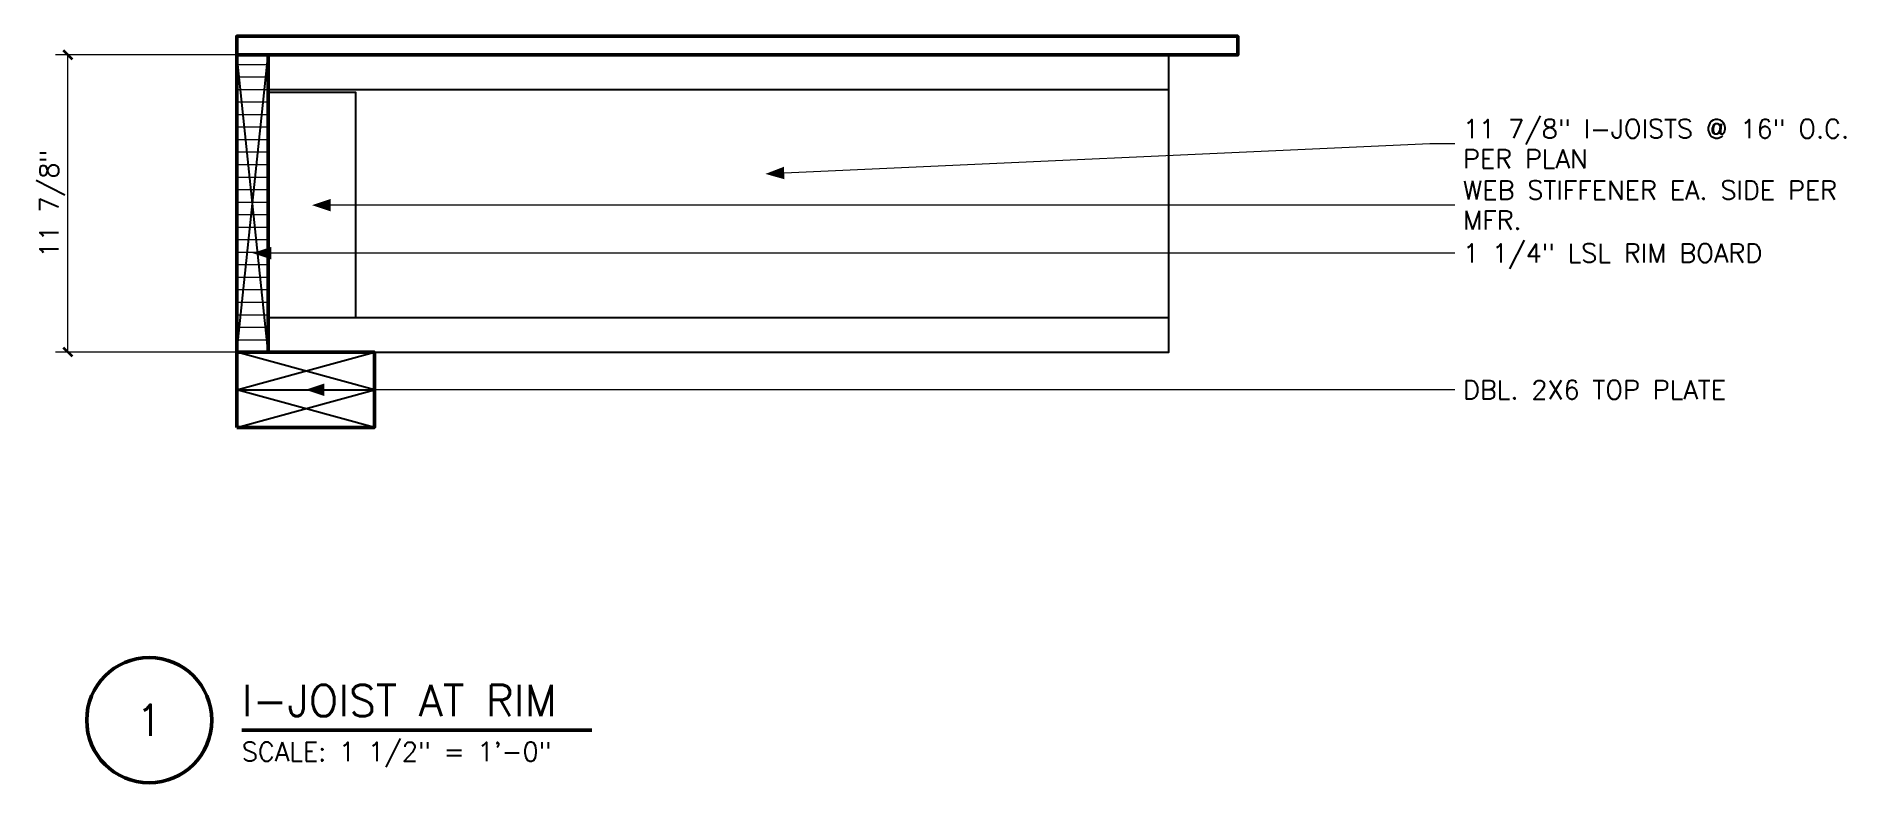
# Model space of a CAD drawing. Header units: inches. Extents: x -8 to 64.3, y -14.2 to 15.6.
import ezdxf
from ezdxf.enums import TextEntityAlignment as Align

# ---------------------------------------------------------------- set-up
doc = ezdxf.new("R2010")
doc.units = ezdxf.units.IN
doc.header["$MEASUREMENT"] = 0
for name, color, linetype, lineweight in [('S-ANNO-DIMS', 7, 'CONTINUOUS', 13), ('S-ANNO-NOTE', 7, 'CONTINUOUS', 18), ('S-ANNO-TTLB', 7, 'CONTINUOUS', 50), ('S-DETL-BYND', 7, 'CONTINUOUS', 25), ('S-DETL-CUT', 7, 'CONTINUOUS', 50), ('S-DETL-PATT', 7, 'CONTINUOUS', 9)]:
    doc.layers.add(name, color=color, linetype=linetype, lineweight=lineweight)
doc.styles.add('KERF', font='romans.shx')

msp = doc.modelspace()

# ---------------------------------------------------------------- hatches: boundary and pattern name
at = {"layer": 'S-ANNO-NOTE', "lineweight": 50}
for points in [[(21.125, 10.125), (21.885521, 9.909112), (21.86295, 10.408603)], [(3, 8.875), (3.75, 8.625), (3.75, 9.125)], [(0.625, 6.958333), (1.375, 6.708333), (1.375, 7.208333)], [(2.75, 1.5), (3.5, 1.25), (3.5, 1.75)]]:
    msp.add_hatch(color=256, dxfattribs=at).paths.add_polyline_path(points)
at = {"layer": 'S-DETL-PATT', "lineweight": 9}
h = msp.add_hatch(dxfattribs=at)
h.set_pattern_fill('KERF-LAM', color=256, style=0)
h.set_pattern_definition([(0, (0, 0), (0, 0.5), [])])
h.paths.add_polyline_path([(0, 3), (1.25, 3), (1.25, 14.875), (0, 14.875)])

# ---------------------------------------------------------------- linework, layer by layer
at = {"layer": 'S-ANNO-DIMS', "lineweight": 13}
for points in [[(0.75, 14.875), (-7.25, 14.875)], [(-6.75, 3), (-6.75, 14.875)], [(0.75, 3), (-7.25, 3)]]:
    msp.add_lwpolyline(points, dxfattribs=at)
at = {"layer": 'S-ANNO-NOTE', "lineweight": 18}
for points in [[(48.68, 11.325), (47.68, 11.325), (21.874235, 10.158857)], [(48.68, 8.875), (47.68, 8.875), (3.75, 8.875)], [(48.68, 6.958333), (47.68, 6.958333), (1.375, 6.958333)], [(48.68, 1.5), (47.68, 1.5), (3.5, 1.5)]]:
    msp.add_lwpolyline(points, dxfattribs=at)
at = {"layer": 'S-ANNO-TTLB', "lineweight": 50}
msp.add_lwpolyline([(-6, -11.7, 1), (-1, -11.7, 1)], format="xyb", close=True, dxfattribs=at)
msp.add_lwpolyline([(0.2, -12.1), (14.188095, -12.1)], dxfattribs=at)
at = {"layer": 'S-DETL-BYND', "lineweight": 25}
for points in [[(0, 3), (1.25, 14.875)], [(1.25, 3), (0, 14.875)], [(1.25, 13.5), (37.25, 13.5), (37.25, 14.875)], [(5.5, 3), (37.25, 3), (37.25, 4.375), (4.75, 4.375), (4.75, 13.375), (1.25, 13.375)], [(37.25, 4.375), (37.25, 13.5)], [(4.75, 4.375), (1.25, 4.375)], [(0, 0), (5.5, 1.5), (0, 3)], [(5.5, 0), (0, 1.5), (5.5, 3)], [(0, 1.5), (5.5, 1.5)]]:
    msp.add_lwpolyline(points, dxfattribs=at)
at = {"layer": 'S-DETL-CUT', "lineweight": 50}
for points in [[(1.25, 14.875), (40, 14.875), (40, 15.625), (0, 15.625), (0, 14.875)], [(1.25, 3), (1.25, 14.875), (0, 14.875), (0, 3)]]:
    msp.add_lwpolyline(points, dxfattribs=at)
at = {"layer": 'S-DETL-CUT', "lineweight": 35}
for points in [[(-6.573223, 14.698223), (-6.926777, 15.051777)], [(-6.573223, 2.823223), (-6.926777, 3.176777)]]:
    msp.add_lwpolyline(points, dxfattribs=at)
at = {"layer": 'S-DETL-CUT', "lineweight": 50}
msp.add_lwpolyline([(0, 0), (5.5, 0), (5.5, 3), (0, 3)], close=True, dxfattribs=at)

# ---------------------------------------------------------------- texts
at = {"layer": 'S-ANNO-DIMS', "lineweight": 13, "style": 'KERF'}
msp.add_text('11 7/8"', height=0.75, rotation=90, dxfattribs=at).set_placement((-7.125, 8.9375), align=Align.CENTER)
at = {"layer": 'S-ANNO-NOTE', "lineweight": 18, "style": 'KERF'}
for s, p in [('11 7/8" I-JOISTS @ 16" O.C.', (49, 11.55)), ('PER PLAN', (49, 10.35)), ('WEB STIFFENER EA. SIDE PER', (49, 9.1)), ('MFR.', (49, 7.9)), ('1 1/4" LSL RIM BOARD', (49, 6.583333)), ('DBL. 2X6 TOP PLATE', (49, 1.125))]:
    msp.add_text(s, height=0.75, dxfattribs=at).set_placement(p)
at = {"layer": 'S-ANNO-TTLB', "lineweight": 50, "style": 'KERF'}
msp.add_text('I-JOIST AT RIM', height=1.25, dxfattribs=at).set_placement((0.2, -11.54))
msp.add_text('1', height=1.25, dxfattribs=at).set_placement((-3.5, -11.7), align=Align.MIDDLE_CENTER)
at = {"layer": 'S-ANNO-TTLB', "lineweight": 18, "style": 'KERF'}
msp.add_text('SCALE: 1 1/2" = 1\'-0"', height=0.75, dxfattribs=at).set_placement((0.2, -13.33))

doc.saveas('drawing.dxf')
